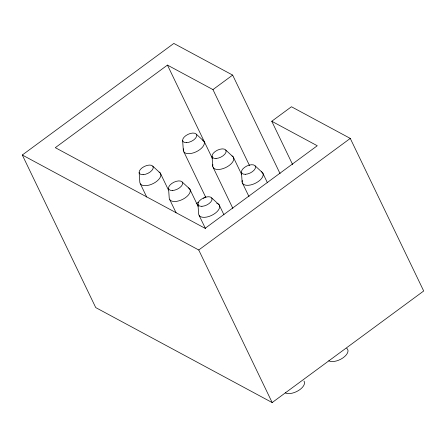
<?xml version="1.0" encoding="UTF-8"?>
<svg xmlns="http://www.w3.org/2000/svg" width="446" height="446" viewBox="0 0 446 446"><rect width="100%" height="100%" fill="white"/><g stroke="black" fill="none" stroke-linecap="round" stroke-linejoin="round"><path stroke-width="0.67" d="M292.609 164.568L271.765 121.256L291.455 106.756L350.272 138.416L423.7 290.993L272.171 402.565L95.728 307.584L22.3 155.007L173.828 43.435L232.645 75.095L280.077 173.656M249.509 165.555L212.954 89.596L167.451 65.099L55.304 147.676L205.115 228.324L317.262 145.747L271.765 121.256M212.954 89.596L232.645 75.095M196.212 203.761L198.459 202.11M203.504 198.398L205.745 196.742M22.3 155.007L198.738 249.989L350.272 138.416M255.173 165.901L262.616 172.764L267.438 182.782M225.765 150.073L233.213 156.936L241.648 174.464M196.357 134.24L203.805 141.103M211.683 197.924L219.125 204.786L223.948 214.805M182.275 182.096L189.723 188.953L198.158 206.487M152.867 166.263L160.315 173.126L168.449 190.029M242.691 183.54L249.019 196.686M167.451 65.099L212.469 158.637M213.283 167.707L232.868 208.405M183.88 151.88L205.874 197.584M199.2 215.563L205.528 228.709M198.738 249.989L272.171 402.565M169.798 199.73L176.125 212.876M140.39 183.903L146.717 197.048M241.453 172.178L242.139 182.13M212.045 156.345L212.731 166.302M197.963 204.201L198.648 214.152A11.362 5.781 -25.7 0 0 213.467 214.42A11.362 5.781 -25.7 0 0 216.739 203.287M182.637 140.518L183.328 150.469M168.555 188.368L169.246 198.319A11.362 5.781 -25.7 0 0 183.2 199.078A11.362 5.781 -25.7 0 0 188.491 187.911M139.146 172.541L139.838 182.492A11.362 5.781 -25.7 0 0 153.792 183.245A11.362 5.781 -25.7 0 0 159.083 172.084M303.949 381.035A11.362 5.781 -25.7 0 1 298.703 390.417A11.362 5.781 -25.7 0 1 285.256 392.854M346.693 348.276A11.362 5.781 -25.7 0 1 342.996 357.859A11.362 5.781 -25.7 0 1 328.747 360.831M202.573 140.061A11.362 5.781 -25.7 0 1 195.956 151.891A11.362 5.781 -25.7 0 1 183.49 148.791M261.389 171.721A11.362 5.781 -25.7 0 1 254.766 183.551A11.362 5.781 -25.7 0 1 242.306 180.452M231.981 155.894A11.362 5.781 -25.7 0 1 225.364 167.718A11.362 5.781 -25.7 0 1 212.898 164.619M186.595 142.648A7.615 3.875 -25.7 0 0 196.731 135.188A7.615 3.875 -25.7 0 0 185.726 135.723A7.615 3.875 -25.7 0 0 186.595 142.648M143.105 174.67A7.615 3.875 -25.7 0 0 153.24 167.205A7.615 3.875 -25.7 0 0 142.235 167.741A7.615 3.875 -25.7 0 0 143.105 174.67M245.406 174.308A7.615 3.875 -25.7 0 0 255.541 166.849A7.615 3.875 -25.7 0 0 244.542 167.384A7.615 3.875 -25.7 0 0 245.406 174.308M201.915 206.331A7.615 3.875 -25.7 0 0 212.051 198.866A7.615 3.875 -25.7 0 0 201.051 199.407A7.615 3.875 -25.7 0 0 201.915 206.331M216.003 158.475A7.615 3.875 -25.7 0 0 226.133 151.016A7.615 3.875 -25.7 0 0 215.134 151.551A7.615 3.875 -25.7 0 0 216.003 158.475M172.513 190.498A7.615 3.875 -25.7 0 0 182.643 183.038A7.615 3.875 -25.7 0 0 171.643 183.574A7.615 3.875 -25.7 0 0 172.513 190.498"/></g></svg>
